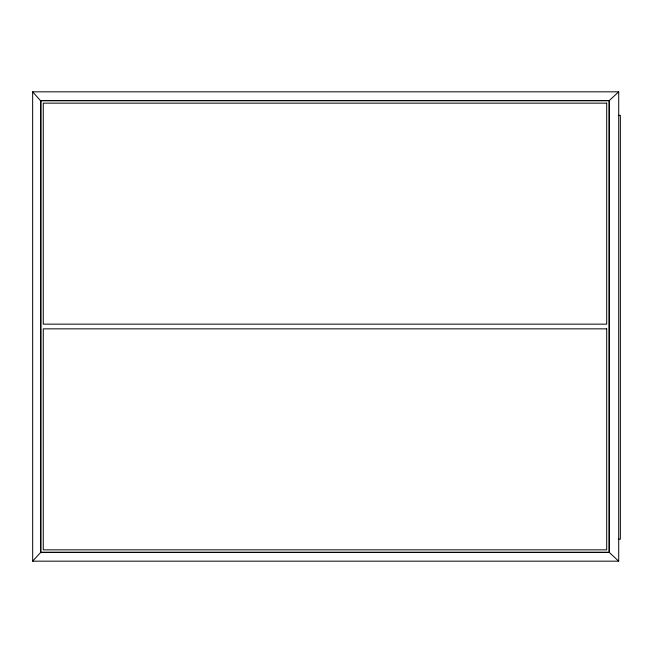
<?xml version="1.0" encoding="UTF-8"?>
<svg xmlns="http://www.w3.org/2000/svg" width="653" height="653" viewBox="0 0 653 653"><rect width="100%" height="100%" fill="white"/><g stroke="black" fill="none" stroke-linecap="round" stroke-linejoin="round"><path stroke-width="0.98" d="M40.608 100.799L32.65 91.836L618.709 91.828L609.355 100.489L40.617 100.489L40.617 552.511L32.65 561.164L618.709 561.172L618.726 91.853L618.367 92.375M33.442 560.625L32.683 561.172L32.65 91.853L33.442 92.375M40.919 100.799L609.045 100.799L609.045 552.201L40.919 552.201L40.992 100.799M618.309 115.369L620.35 115.369L620.35 539.149L618.309 539.149M40.617 552.511L609.355 552.511L618.693 561.172L618.367 560.625M609.355 100.489L609.355 552.511M606.694 103.15L43.269 103.15L43.269 324.149L606.694 324.149L606.694 103.15M606.694 328.851L43.269 328.851L43.269 549.85L606.694 549.85L606.694 328.851"/></g></svg>
